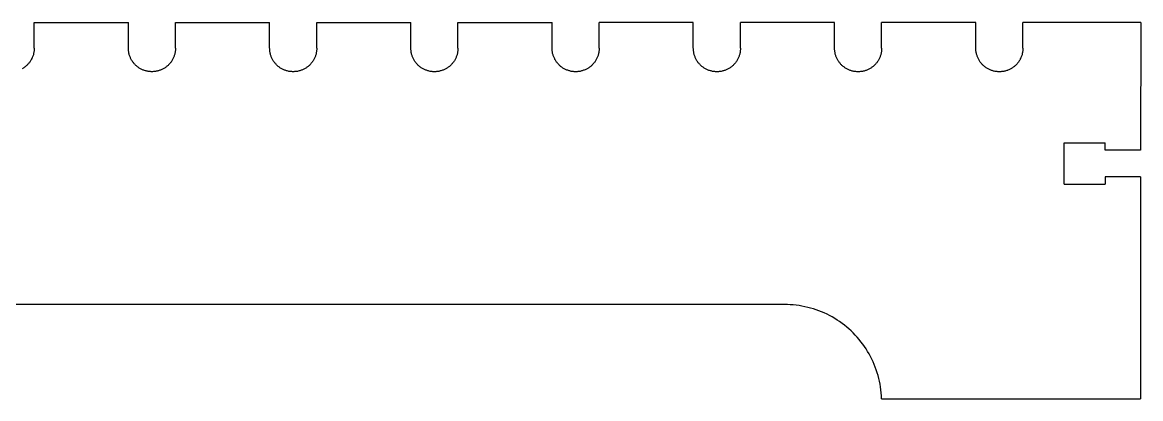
# Model space of a CAD drawing. Extents: x -73 to 73, y -45 to 45.
# Drawn here: x -35.08 to -23.21, y -44.81 to -40.81 of the extents above; entities that cross this region are included whole.
import ezdxf

# ---------------------------------------------------------------- set-up
doc = ezdxf.new("R2010")
doc.units = 0
doc.header["$MEASUREMENT"] = 0
doc.layers.get('0').update_dxf_attribs({"linetype": 'CONTINUOUS'})

msp = doc.modelspace()

# ---------------------------------------------------------------- linework, layer by layer
for p, q in [((-34.957, -40.811), (-33.957, -40.811)), ((-34.957, -41.086), (-34.957, -40.811)), ((-33.957, -41.086), (-33.957, -40.811)), ((-33.457, -40.811), (-32.457, -40.811)), ((-33.457, -41.086), (-33.457, -40.811)), ((-32.457, -41.086), (-32.457, -40.811)), ((-31.957, -40.811), (-30.957, -40.811)), ((-31.957, -41.086), (-31.957, -40.811)), ((-30.957, -41.086), (-30.957, -40.811)), ((-30.457, -40.811), (-29.457, -40.811)), ((-30.457, -41.086), (-30.457, -40.811)), ((-29.457, -41.086), (-29.457, -40.811)), ((-27.957, -40.811), (-28.957, -40.811)), ((-28.957, -41.086), (-28.957, -40.811)), ((-27.957, -41.086), (-27.957, -40.811)), ((-26.457, -40.811), (-27.457, -40.811)), ((-27.457, -41.086), (-27.457, -40.811)), ((-26.457, -41.086), (-26.457, -40.811)), ((-24.957, -40.812), (-25.957, -40.811)), ((-25.957, -41.086), (-25.957, -40.811)), ((-24.957, -41.087), (-24.957, -40.812)), ((-24.457, -41.087), (-24.457, -40.812)), ((-23.206, -40.812), (-24.457, -40.812)), ((-23.206, -40.812), (-23.207, -42.171)), ((-34.957, -41.086), (-34.957, -41.094)), ((-33.956, -41.094), (-33.957, -41.086)), ((-33.457, -41.086), (-33.457, -41.094)), ((-32.456, -41.094), (-32.457, -41.086)), ((-31.957, -41.086), (-31.957, -41.094)), ((-30.956, -41.094), (-30.957, -41.086)), ((-30.457, -41.086), (-30.457, -41.094)), ((-29.456, -41.094), (-29.457, -41.086)), ((-28.957, -41.086), (-28.957, -41.094)), ((-27.956, -41.094), (-27.957, -41.086)), ((-27.457, -41.086), (-27.457, -41.094)), ((-26.456, -41.094), (-26.457, -41.086)), ((-25.957, -41.086), (-25.957, -41.094)), ((-24.956, -41.094), (-24.957, -41.087)), ((-24.457, -41.087), (-24.457, -41.094)), ((-34.987, -41.206), (-34.991, -41.213)), ((-34.984, -41.199), (-34.987, -41.206)), ((-34.98, -41.192), (-34.984, -41.199)), ((-34.977, -41.185), (-34.98, -41.192)), ((-34.974, -41.178), (-34.977, -41.185)), ((-34.971, -41.17), (-34.974, -41.178)), ((-34.969, -41.163), (-34.971, -41.17)), ((-34.966, -41.156), (-34.969, -41.163)), ((-34.964, -41.148), (-34.966, -41.156)), ((-34.963, -41.14), (-34.964, -41.148)), ((-34.961, -41.133), (-34.963, -41.14)), ((-34.96, -41.125), (-34.961, -41.133)), ((-34.959, -41.117), (-34.96, -41.125)), ((-34.958, -41.109), (-34.959, -41.117)), ((-34.957, -41.101), (-34.958, -41.109)), ((-34.957, -41.094), (-34.957, -41.101)), ((-33.956, -41.102), (-33.956, -41.094)), ((-33.955, -41.109), (-33.956, -41.102)), ((-33.955, -41.117), (-33.955, -41.109)), ((-33.953, -41.125), (-33.955, -41.117)), ((-33.952, -41.133), (-33.953, -41.125)), ((-33.951, -41.14), (-33.952, -41.133)), ((-33.949, -41.148), (-33.951, -41.14)), ((-33.947, -41.156), (-33.949, -41.148)), ((-33.944, -41.163), (-33.947, -41.156)), ((-33.942, -41.171), (-33.944, -41.163)), ((-33.939, -41.178), (-33.942, -41.171)), ((-33.936, -41.185), (-33.939, -41.178)), ((-33.933, -41.192), (-33.936, -41.185)), ((-33.929, -41.199), (-33.933, -41.192)), ((-33.926, -41.206), (-33.929, -41.199)), ((-33.922, -41.213), (-33.926, -41.206)), ((-33.487, -41.206), (-33.491, -41.213)), ((-33.484, -41.199), (-33.487, -41.206)), ((-33.48, -41.192), (-33.484, -41.199)), ((-33.477, -41.185), (-33.48, -41.192)), ((-33.474, -41.178), (-33.477, -41.185)), ((-33.471, -41.171), (-33.474, -41.178)), ((-33.469, -41.163), (-33.471, -41.171)), ((-33.466, -41.156), (-33.469, -41.163)), ((-33.464, -41.148), (-33.466, -41.156)), ((-33.463, -41.14), (-33.464, -41.148)), ((-33.461, -41.133), (-33.463, -41.14)), ((-33.46, -41.125), (-33.461, -41.133)), ((-33.459, -41.117), (-33.46, -41.125)), ((-33.458, -41.109), (-33.459, -41.117)), ((-33.457, -41.102), (-33.458, -41.109)), ((-33.457, -41.094), (-33.457, -41.102)), ((-32.456, -41.102), (-32.456, -41.094)), ((-32.455, -41.109), (-32.456, -41.102)), ((-32.455, -41.117), (-32.455, -41.109)), ((-32.453, -41.125), (-32.455, -41.117)), ((-32.452, -41.133), (-32.453, -41.125)), ((-32.451, -41.14), (-32.452, -41.133)), ((-32.449, -41.148), (-32.451, -41.14)), ((-32.447, -41.156), (-32.449, -41.148)), ((-32.444, -41.163), (-32.447, -41.156)), ((-32.442, -41.171), (-32.444, -41.163)), ((-32.439, -41.178), (-32.442, -41.171)), ((-32.436, -41.185), (-32.439, -41.178)), ((-32.433, -41.192), (-32.436, -41.185)), ((-32.429, -41.199), (-32.433, -41.192)), ((-32.426, -41.206), (-32.429, -41.199)), ((-32.422, -41.213), (-32.426, -41.206)), ((-31.987, -41.206), (-31.991, -41.213)), ((-31.984, -41.199), (-31.987, -41.206)), ((-31.98, -41.192), (-31.984, -41.199)), ((-31.977, -41.185), (-31.98, -41.192)), ((-31.974, -41.178), (-31.977, -41.185)), ((-31.971, -41.171), (-31.974, -41.178)), ((-31.969, -41.163), (-31.971, -41.171)), ((-31.966, -41.156), (-31.969, -41.163)), ((-31.964, -41.148), (-31.966, -41.156)), ((-31.963, -41.141), (-31.964, -41.148)), ((-31.961, -41.133), (-31.963, -41.141)), ((-31.96, -41.125), (-31.961, -41.133)), ((-31.959, -41.117), (-31.96, -41.125)), ((-31.958, -41.11), (-31.959, -41.117)), ((-31.957, -41.102), (-31.958, -41.11)), ((-31.957, -41.094), (-31.957, -41.102)), ((-30.956, -41.102), (-30.956, -41.094)), ((-30.955, -41.11), (-30.956, -41.102)), ((-30.955, -41.117), (-30.955, -41.11)), ((-30.953, -41.125), (-30.955, -41.117)), ((-30.952, -41.133), (-30.953, -41.125)), ((-30.951, -41.141), (-30.952, -41.133)), ((-30.949, -41.148), (-30.951, -41.141)), ((-30.947, -41.156), (-30.949, -41.148)), ((-30.944, -41.163), (-30.947, -41.156)), ((-30.942, -41.171), (-30.944, -41.163)), ((-30.939, -41.178), (-30.942, -41.171)), ((-30.936, -41.185), (-30.939, -41.178)), ((-30.933, -41.193), (-30.936, -41.185)), ((-30.929, -41.2), (-30.933, -41.193)), ((-30.926, -41.207), (-30.929, -41.2)), ((-30.922, -41.213), (-30.926, -41.207)), ((-30.487, -41.207), (-30.491, -41.213)), ((-30.484, -41.2), (-30.487, -41.207)), ((-30.48, -41.193), (-30.484, -41.2)), ((-30.477, -41.185), (-30.48, -41.193)), ((-30.474, -41.178), (-30.477, -41.185)), ((-30.471, -41.171), (-30.474, -41.178)), ((-30.469, -41.163), (-30.471, -41.171)), ((-30.466, -41.156), (-30.469, -41.163)), ((-30.464, -41.148), (-30.466, -41.156)), ((-30.463, -41.141), (-30.464, -41.148)), ((-30.461, -41.133), (-30.463, -41.141)), ((-30.46, -41.125), (-30.461, -41.133)), ((-30.459, -41.117), (-30.46, -41.125)), ((-30.458, -41.11), (-30.459, -41.117)), ((-30.457, -41.102), (-30.458, -41.11)), ((-30.457, -41.094), (-30.457, -41.102)), ((-29.456, -41.102), (-29.456, -41.094)), ((-29.455, -41.11), (-29.456, -41.102)), ((-29.455, -41.118), (-29.455, -41.11)), ((-29.453, -41.125), (-29.455, -41.118)), ((-29.452, -41.133), (-29.453, -41.125)), ((-29.451, -41.141), (-29.452, -41.133)), ((-29.449, -41.148), (-29.451, -41.141)), ((-29.447, -41.156), (-29.449, -41.148)), ((-29.444, -41.163), (-29.447, -41.156)), ((-29.442, -41.171), (-29.444, -41.163)), ((-29.439, -41.178), (-29.442, -41.171)), ((-29.436, -41.185), (-29.439, -41.178)), ((-29.433, -41.193), (-29.436, -41.185)), ((-29.429, -41.2), (-29.433, -41.193)), ((-29.426, -41.207), (-29.429, -41.2)), ((-29.422, -41.213), (-29.426, -41.207)), ((-28.987, -41.207), (-28.991, -41.213)), ((-28.984, -41.2), (-28.987, -41.207)), ((-28.98, -41.193), (-28.984, -41.2)), ((-28.977, -41.186), (-28.98, -41.193)), ((-28.974, -41.178), (-28.977, -41.186)), ((-28.971, -41.171), (-28.974, -41.178)), ((-28.969, -41.163), (-28.971, -41.171)), ((-28.966, -41.156), (-28.969, -41.163)), ((-28.964, -41.148), (-28.966, -41.156)), ((-28.963, -41.141), (-28.964, -41.148)), ((-28.961, -41.133), (-28.963, -41.141)), ((-28.96, -41.125), (-28.961, -41.133)), ((-28.959, -41.118), (-28.96, -41.125)), ((-28.958, -41.11), (-28.959, -41.118)), ((-28.957, -41.102), (-28.958, -41.11)), ((-28.957, -41.094), (-28.957, -41.102)), ((-27.956, -41.102), (-27.956, -41.094)), ((-27.955, -41.11), (-27.956, -41.102)), ((-27.955, -41.118), (-27.955, -41.11)), ((-27.953, -41.125), (-27.955, -41.118)), ((-27.952, -41.133), (-27.953, -41.125)), ((-27.951, -41.141), (-27.952, -41.133)), ((-27.949, -41.148), (-27.951, -41.141)), ((-27.947, -41.156), (-27.949, -41.148)), ((-27.944, -41.164), (-27.947, -41.156)), ((-27.942, -41.171), (-27.944, -41.164)), ((-27.939, -41.178), (-27.942, -41.171)), ((-27.936, -41.186), (-27.939, -41.178)), ((-27.933, -41.193), (-27.936, -41.186)), ((-27.929, -41.2), (-27.933, -41.193)), ((-27.926, -41.207), (-27.929, -41.2)), ((-27.922, -41.214), (-27.926, -41.207)), ((-27.487, -41.207), (-27.491, -41.214)), ((-27.484, -41.2), (-27.487, -41.207)), ((-27.48, -41.193), (-27.484, -41.2)), ((-27.477, -41.186), (-27.48, -41.193)), ((-27.474, -41.178), (-27.477, -41.186)), ((-27.471, -41.171), (-27.474, -41.178)), ((-27.469, -41.164), (-27.471, -41.171)), ((-27.466, -41.156), (-27.469, -41.164)), ((-27.464, -41.149), (-27.466, -41.156)), ((-27.463, -41.141), (-27.464, -41.149)), ((-27.461, -41.133), (-27.463, -41.141)), ((-27.46, -41.125), (-27.461, -41.133)), ((-27.459, -41.118), (-27.46, -41.125)), ((-27.458, -41.11), (-27.459, -41.118)), ((-27.457, -41.102), (-27.458, -41.11)), ((-27.457, -41.094), (-27.457, -41.102)), ((-26.456, -41.102), (-26.456, -41.094)), ((-26.455, -41.11), (-26.456, -41.102)), ((-26.455, -41.118), (-26.455, -41.11)), ((-26.453, -41.126), (-26.455, -41.118)), ((-26.452, -41.133), (-26.453, -41.126)), ((-26.451, -41.141), (-26.452, -41.133)), ((-26.449, -41.149), (-26.451, -41.141)), ((-26.447, -41.156), (-26.449, -41.149)), ((-26.444, -41.164), (-26.447, -41.156)), ((-26.442, -41.171), (-26.444, -41.164)), ((-26.439, -41.178), (-26.442, -41.171)), ((-26.436, -41.186), (-26.439, -41.178)), ((-26.433, -41.193), (-26.436, -41.186)), ((-26.429, -41.2), (-26.433, -41.193)), ((-26.426, -41.207), (-26.429, -41.2)), ((-26.422, -41.214), (-26.426, -41.207)), ((-25.987, -41.207), (-25.991, -41.214)), ((-25.984, -41.2), (-25.987, -41.207)), ((-25.98, -41.193), (-25.984, -41.2)), ((-25.977, -41.186), (-25.98, -41.193)), ((-25.974, -41.178), (-25.977, -41.186)), ((-25.971, -41.171), (-25.974, -41.178)), ((-25.969, -41.164), (-25.971, -41.171)), ((-25.966, -41.156), (-25.969, -41.164)), ((-25.964, -41.149), (-25.966, -41.156)), ((-25.963, -41.141), (-25.964, -41.149)), ((-25.961, -41.133), (-25.963, -41.141)), ((-25.96, -41.126), (-25.961, -41.133)), ((-25.959, -41.118), (-25.96, -41.126)), ((-25.958, -41.11), (-25.959, -41.118)), ((-25.957, -41.102), (-25.958, -41.11)), ((-25.957, -41.094), (-25.957, -41.102)), ((-24.956, -41.102), (-24.956, -41.094)), ((-24.955, -41.11), (-24.956, -41.102)), ((-24.955, -41.118), (-24.955, -41.11)), ((-24.953, -41.126), (-24.955, -41.118)), ((-24.952, -41.133), (-24.953, -41.126)), ((-24.951, -41.141), (-24.952, -41.133)), ((-24.949, -41.149), (-24.951, -41.141)), ((-24.947, -41.156), (-24.949, -41.149)), ((-24.944, -41.164), (-24.947, -41.156)), ((-24.942, -41.171), (-24.944, -41.164)), ((-24.939, -41.179), (-24.942, -41.171)), ((-24.936, -41.186), (-24.939, -41.179)), ((-24.933, -41.193), (-24.936, -41.186)), ((-24.929, -41.2), (-24.933, -41.193)), ((-24.926, -41.207), (-24.929, -41.2)), ((-24.922, -41.214), (-24.926, -41.207)), ((-24.487, -41.207), (-24.491, -41.214)), ((-24.484, -41.2), (-24.487, -41.207)), ((-24.48, -41.193), (-24.484, -41.2)), ((-24.477, -41.186), (-24.48, -41.193)), ((-24.474, -41.179), (-24.477, -41.186)), ((-24.471, -41.171), (-24.474, -41.179)), ((-24.469, -41.164), (-24.471, -41.171)), ((-24.466, -41.156), (-24.469, -41.164)), ((-24.464, -41.149), (-24.466, -41.156)), ((-24.463, -41.141), (-24.464, -41.149)), ((-24.461, -41.133), (-24.463, -41.141)), ((-24.46, -41.126), (-24.461, -41.133)), ((-24.459, -41.118), (-24.46, -41.126)), ((-24.458, -41.11), (-24.459, -41.118)), ((-24.457, -41.102), (-24.458, -41.11)), ((-24.457, -41.094), (-24.457, -41.102)), ((-35.079, -41.301), (-35.086, -41.305)), ((-35.073, -41.297), (-35.079, -41.301)), ((-35.066, -41.293), (-35.073, -41.297)), ((-35.06, -41.288), (-35.066, -41.293)), ((-35.053, -41.283), (-35.06, -41.288)), ((-35.047, -41.278), (-35.053, -41.283)), ((-35.041, -41.273), (-35.047, -41.278)), ((-35.035, -41.268), (-35.041, -41.273)), ((-35.03, -41.263), (-35.035, -41.268)), ((-35.024, -41.257), (-35.03, -41.263)), ((-35.019, -41.251), (-35.024, -41.257)), ((-35.014, -41.245), (-35.019, -41.251)), ((-35.009, -41.239), (-35.014, -41.245)), ((-35.004, -41.233), (-35.009, -41.239)), ((-35, -41.226), (-35.004, -41.233)), ((-34.995, -41.22), (-35, -41.226)), ((-34.991, -41.213), (-34.995, -41.22)), ((-33.918, -41.22), (-33.922, -41.213)), ((-33.913, -41.226), (-33.918, -41.22)), ((-33.909, -41.233), (-33.913, -41.226)), ((-33.904, -41.239), (-33.909, -41.233)), ((-33.899, -41.245), (-33.904, -41.239)), ((-33.894, -41.251), (-33.899, -41.245)), ((-33.889, -41.257), (-33.894, -41.251)), ((-33.883, -41.263), (-33.889, -41.257)), ((-33.878, -41.268), (-33.883, -41.263)), ((-33.872, -41.273), (-33.878, -41.268)), ((-33.866, -41.278), (-33.872, -41.273)), ((-33.86, -41.283), (-33.866, -41.278)), ((-33.853, -41.288), (-33.86, -41.283)), ((-33.847, -41.293), (-33.853, -41.288)), ((-33.841, -41.297), (-33.847, -41.293)), ((-33.834, -41.301), (-33.841, -41.297)), ((-33.827, -41.305), (-33.834, -41.301)), ((-33.82, -41.309), (-33.827, -41.305)), ((-33.813, -41.312), (-33.82, -41.309)), ((-33.806, -41.315), (-33.813, -41.312)), ((-33.799, -41.318), (-33.806, -41.315)), ((-33.791, -41.321), (-33.799, -41.318)), ((-33.784, -41.324), (-33.791, -41.321)), ((-33.776, -41.326), (-33.784, -41.324)), ((-33.769, -41.328), (-33.776, -41.326)), ((-33.761, -41.33), (-33.769, -41.328)), ((-33.644, -41.328), (-33.652, -41.33)), ((-33.637, -41.326), (-33.644, -41.328)), ((-33.629, -41.324), (-33.637, -41.326)), ((-33.622, -41.321), (-33.629, -41.324)), ((-33.615, -41.318), (-33.622, -41.321)), ((-33.607, -41.315), (-33.615, -41.318)), ((-33.6, -41.312), (-33.607, -41.315)), ((-33.593, -41.309), (-33.6, -41.312)), ((-33.586, -41.305), (-33.593, -41.309)), ((-33.579, -41.301), (-33.586, -41.305)), ((-33.573, -41.297), (-33.579, -41.301)), ((-33.566, -41.293), (-33.573, -41.297)), ((-33.56, -41.288), (-33.566, -41.293)), ((-33.553, -41.283), (-33.56, -41.288)), ((-33.547, -41.278), (-33.553, -41.283)), ((-33.541, -41.273), (-33.547, -41.278)), ((-33.535, -41.268), (-33.541, -41.273)), ((-33.53, -41.263), (-33.535, -41.268)), ((-33.524, -41.257), (-33.53, -41.263)), ((-33.519, -41.251), (-33.524, -41.257)), ((-33.514, -41.245), (-33.519, -41.251)), ((-33.509, -41.239), (-33.514, -41.245)), ((-33.504, -41.233), (-33.509, -41.239)), ((-33.5, -41.226), (-33.504, -41.233)), ((-33.495, -41.22), (-33.5, -41.226)), ((-33.491, -41.213), (-33.495, -41.22)), ((-32.418, -41.22), (-32.422, -41.213)), ((-32.413, -41.226), (-32.418, -41.22)), ((-32.409, -41.233), (-32.413, -41.226)), ((-32.404, -41.239), (-32.409, -41.233)), ((-32.399, -41.245), (-32.404, -41.239)), ((-32.394, -41.251), (-32.399, -41.245)), ((-32.389, -41.257), (-32.394, -41.251)), ((-32.383, -41.263), (-32.389, -41.257)), ((-32.378, -41.268), (-32.383, -41.263)), ((-32.372, -41.273), (-32.378, -41.268)), ((-32.366, -41.279), (-32.372, -41.273)), ((-32.36, -41.283), (-32.366, -41.279)), ((-32.353, -41.288), (-32.36, -41.283)), ((-32.347, -41.293), (-32.353, -41.288)), ((-32.341, -41.297), (-32.347, -41.293)), ((-32.334, -41.301), (-32.341, -41.297)), ((-32.327, -41.305), (-32.334, -41.301)), ((-32.32, -41.309), (-32.327, -41.305)), ((-32.313, -41.312), (-32.32, -41.309)), ((-32.306, -41.315), (-32.313, -41.312)), ((-32.299, -41.318), (-32.306, -41.315)), ((-32.291, -41.321), (-32.299, -41.318)), ((-32.284, -41.324), (-32.291, -41.321)), ((-32.276, -41.326), (-32.284, -41.324)), ((-32.269, -41.328), (-32.276, -41.326)), ((-32.261, -41.33), (-32.269, -41.328)), ((-32.144, -41.328), (-32.152, -41.33)), ((-32.137, -41.326), (-32.144, -41.328)), ((-32.129, -41.324), (-32.137, -41.326)), ((-32.122, -41.321), (-32.129, -41.324)), ((-32.115, -41.318), (-32.122, -41.321)), ((-32.107, -41.315), (-32.115, -41.318)), ((-32.1, -41.312), (-32.107, -41.315)), ((-32.093, -41.309), (-32.1, -41.312)), ((-32.086, -41.305), (-32.093, -41.309)), ((-32.079, -41.301), (-32.086, -41.305)), ((-32.073, -41.297), (-32.079, -41.301)), ((-32.066, -41.293), (-32.073, -41.297)), ((-32.06, -41.288), (-32.066, -41.293)), ((-32.053, -41.284), (-32.06, -41.288)), ((-32.047, -41.279), (-32.053, -41.284)), ((-32.041, -41.274), (-32.047, -41.279)), ((-32.035, -41.268), (-32.041, -41.274)), ((-32.03, -41.263), (-32.035, -41.268)), ((-32.024, -41.257), (-32.03, -41.263)), ((-32.019, -41.251), (-32.024, -41.257)), ((-32.014, -41.245), (-32.019, -41.251)), ((-32.009, -41.239), (-32.014, -41.245)), ((-32.004, -41.233), (-32.009, -41.239)), ((-32, -41.227), (-32.004, -41.233)), ((-31.995, -41.22), (-32, -41.227)), ((-31.991, -41.213), (-31.995, -41.22)), ((-30.918, -41.22), (-30.922, -41.213)), ((-30.913, -41.227), (-30.918, -41.22)), ((-30.909, -41.233), (-30.913, -41.227)), ((-30.904, -41.239), (-30.909, -41.233)), ((-30.899, -41.245), (-30.904, -41.239)), ((-30.894, -41.251), (-30.899, -41.245)), ((-30.889, -41.257), (-30.894, -41.251)), ((-30.883, -41.263), (-30.889, -41.257)), ((-30.878, -41.268), (-30.883, -41.263)), ((-30.872, -41.274), (-30.878, -41.268)), ((-30.866, -41.279), (-30.872, -41.274)), ((-30.86, -41.284), (-30.866, -41.279)), ((-30.853, -41.288), (-30.86, -41.284)), ((-30.847, -41.293), (-30.853, -41.288)), ((-30.841, -41.297), (-30.847, -41.293)), ((-30.834, -41.301), (-30.841, -41.297)), ((-30.827, -41.305), (-30.834, -41.301)), ((-30.82, -41.309), (-30.827, -41.305)), ((-30.813, -41.312), (-30.82, -41.309)), ((-30.806, -41.316), (-30.813, -41.312)), ((-30.799, -41.319), (-30.806, -41.316)), ((-30.791, -41.321), (-30.799, -41.319)), ((-30.784, -41.324), (-30.791, -41.321)), ((-30.776, -41.326), (-30.784, -41.324)), ((-30.769, -41.328), (-30.776, -41.326)), ((-30.761, -41.33), (-30.769, -41.328)), ((-30.644, -41.328), (-30.652, -41.33)), ((-30.637, -41.326), (-30.644, -41.328)), ((-30.629, -41.324), (-30.637, -41.326)), ((-30.622, -41.321), (-30.629, -41.324)), ((-30.615, -41.319), (-30.622, -41.321)), ((-30.607, -41.316), (-30.615, -41.319)), ((-30.6, -41.312), (-30.607, -41.316)), ((-30.593, -41.309), (-30.6, -41.312)), ((-30.586, -41.305), (-30.593, -41.309)), ((-30.579, -41.301), (-30.586, -41.305)), ((-30.573, -41.297), (-30.579, -41.301)), ((-30.566, -41.293), (-30.573, -41.297)), ((-30.56, -41.288), (-30.566, -41.293)), ((-30.553, -41.284), (-30.56, -41.288)), ((-30.547, -41.279), (-30.553, -41.284)), ((-30.541, -41.274), (-30.547, -41.279)), ((-30.535, -41.268), (-30.541, -41.274)), ((-30.53, -41.263), (-30.535, -41.268)), ((-30.524, -41.257), (-30.53, -41.263)), ((-30.519, -41.251), (-30.524, -41.257)), ((-30.514, -41.245), (-30.519, -41.251)), ((-30.509, -41.239), (-30.514, -41.245)), ((-30.504, -41.233), (-30.509, -41.239)), ((-30.5, -41.227), (-30.504, -41.233)), ((-30.495, -41.22), (-30.5, -41.227)), ((-30.491, -41.213), (-30.495, -41.22)), ((-29.418, -41.22), (-29.422, -41.213)), ((-29.413, -41.227), (-29.418, -41.22)), ((-29.409, -41.233), (-29.413, -41.227)), ((-29.404, -41.239), (-29.409, -41.233)), ((-29.399, -41.246), (-29.404, -41.239)), ((-29.394, -41.252), (-29.399, -41.246)), ((-29.389, -41.257), (-29.394, -41.252)), ((-29.383, -41.263), (-29.389, -41.257)), ((-29.378, -41.268), (-29.383, -41.263)), ((-29.372, -41.274), (-29.378, -41.268)), ((-29.366, -41.279), (-29.372, -41.274)), ((-29.36, -41.284), (-29.366, -41.279)), ((-29.353, -41.288), (-29.36, -41.284)), ((-29.347, -41.293), (-29.353, -41.288)), ((-29.341, -41.297), (-29.347, -41.293)), ((-29.334, -41.301), (-29.341, -41.297)), ((-29.327, -41.305), (-29.334, -41.301)), ((-29.32, -41.309), (-29.327, -41.305)), ((-29.313, -41.312), (-29.32, -41.309)), ((-29.306, -41.316), (-29.313, -41.312)), ((-29.299, -41.319), (-29.306, -41.316)), ((-29.291, -41.321), (-29.299, -41.319)), ((-29.284, -41.324), (-29.291, -41.321)), ((-29.276, -41.326), (-29.284, -41.324)), ((-29.269, -41.328), (-29.276, -41.326)), ((-29.261, -41.33), (-29.269, -41.328)), ((-29.144, -41.328), (-29.152, -41.33)), ((-29.137, -41.326), (-29.144, -41.328)), ((-29.129, -41.324), (-29.137, -41.326)), ((-29.122, -41.321), (-29.129, -41.324)), ((-29.115, -41.319), (-29.122, -41.321)), ((-29.107, -41.316), (-29.115, -41.319)), ((-29.1, -41.312), (-29.107, -41.316)), ((-29.093, -41.309), (-29.1, -41.312)), ((-29.086, -41.305), (-29.093, -41.309)), ((-29.079, -41.301), (-29.086, -41.305)), ((-29.073, -41.297), (-29.079, -41.301)), ((-29.066, -41.293), (-29.073, -41.297)), ((-29.06, -41.288), (-29.066, -41.293)), ((-29.053, -41.284), (-29.06, -41.288)), ((-29.047, -41.279), (-29.053, -41.284)), ((-29.041, -41.274), (-29.047, -41.279)), ((-29.035, -41.268), (-29.041, -41.274)), ((-29.03, -41.263), (-29.035, -41.268)), ((-29.024, -41.257), (-29.03, -41.263)), ((-29.019, -41.252), (-29.024, -41.257)), ((-29.014, -41.246), (-29.019, -41.252)), ((-29.009, -41.239), (-29.014, -41.246)), ((-29.004, -41.233), (-29.009, -41.239)), ((-29, -41.227), (-29.004, -41.233)), ((-28.995, -41.22), (-29, -41.227)), ((-28.991, -41.213), (-28.995, -41.22)), ((-27.918, -41.22), (-27.922, -41.214)), ((-27.913, -41.227), (-27.918, -41.22)), ((-27.909, -41.233), (-27.913, -41.227)), ((-27.904, -41.24), (-27.909, -41.233)), ((-27.899, -41.246), (-27.904, -41.24)), ((-27.894, -41.252), (-27.899, -41.246)), ((-27.889, -41.257), (-27.894, -41.252)), ((-27.883, -41.263), (-27.889, -41.257)), ((-27.878, -41.269), (-27.883, -41.263)), ((-27.872, -41.274), (-27.878, -41.269)), ((-27.866, -41.279), (-27.872, -41.274)), ((-27.86, -41.284), (-27.866, -41.279)), ((-27.853, -41.289), (-27.86, -41.284)), ((-27.847, -41.293), (-27.853, -41.289)), ((-27.841, -41.297), (-27.847, -41.293)), ((-27.834, -41.302), (-27.841, -41.297)), ((-27.827, -41.305), (-27.834, -41.302)), ((-27.82, -41.309), (-27.827, -41.305)), ((-27.813, -41.313), (-27.82, -41.309)), ((-27.806, -41.316), (-27.813, -41.313)), ((-27.799, -41.319), (-27.806, -41.316)), ((-27.791, -41.322), (-27.799, -41.319)), ((-27.784, -41.324), (-27.791, -41.322)), ((-27.776, -41.326), (-27.784, -41.324)), ((-27.769, -41.328), (-27.776, -41.326)), ((-27.761, -41.33), (-27.769, -41.328)), ((-27.644, -41.328), (-27.652, -41.33)), ((-27.637, -41.326), (-27.644, -41.328)), ((-27.629, -41.324), (-27.637, -41.326)), ((-27.622, -41.322), (-27.629, -41.324)), ((-27.615, -41.319), (-27.622, -41.322)), ((-27.607, -41.316), (-27.615, -41.319)), ((-27.6, -41.313), (-27.607, -41.316)), ((-27.593, -41.309), (-27.6, -41.313)), ((-27.586, -41.305), (-27.593, -41.309)), ((-27.579, -41.302), (-27.586, -41.305)), ((-27.573, -41.297), (-27.579, -41.302)), ((-27.566, -41.293), (-27.573, -41.297)), ((-27.56, -41.289), (-27.566, -41.293)), ((-27.553, -41.284), (-27.56, -41.289)), ((-27.547, -41.279), (-27.553, -41.284)), ((-27.541, -41.274), (-27.547, -41.279)), ((-27.535, -41.269), (-27.541, -41.274)), ((-27.53, -41.263), (-27.535, -41.269)), ((-27.524, -41.257), (-27.53, -41.263)), ((-27.519, -41.252), (-27.524, -41.257)), ((-27.514, -41.246), (-27.519, -41.252)), ((-27.509, -41.24), (-27.514, -41.246)), ((-27.504, -41.233), (-27.509, -41.24)), ((-27.5, -41.227), (-27.504, -41.233)), ((-27.495, -41.22), (-27.5, -41.227)), ((-27.491, -41.214), (-27.495, -41.22)), ((-26.418, -41.22), (-26.422, -41.214)), ((-26.413, -41.227), (-26.418, -41.22)), ((-26.409, -41.233), (-26.413, -41.227)), ((-26.404, -41.24), (-26.409, -41.233)), ((-26.399, -41.246), (-26.404, -41.24)), ((-26.394, -41.252), (-26.399, -41.246)), ((-26.389, -41.258), (-26.394, -41.252)), ((-26.383, -41.263), (-26.389, -41.258)), ((-26.378, -41.269), (-26.383, -41.263)), ((-26.372, -41.274), (-26.378, -41.269)), ((-26.366, -41.279), (-26.372, -41.274)), ((-26.36, -41.284), (-26.366, -41.279)), ((-26.353, -41.289), (-26.36, -41.284)), ((-26.347, -41.293), (-26.353, -41.289)), ((-26.341, -41.298), (-26.347, -41.293)), ((-26.334, -41.302), (-26.341, -41.298)), ((-26.327, -41.306), (-26.334, -41.302)), ((-26.32, -41.309), (-26.327, -41.306)), ((-26.313, -41.313), (-26.32, -41.309)), ((-26.306, -41.316), (-26.313, -41.313)), ((-26.299, -41.319), (-26.306, -41.316)), ((-26.291, -41.322), (-26.299, -41.319)), ((-26.284, -41.324), (-26.291, -41.322)), ((-26.276, -41.327), (-26.284, -41.324)), ((-26.269, -41.329), (-26.276, -41.327)), ((-26.261, -41.33), (-26.269, -41.329)), ((-26.144, -41.329), (-26.152, -41.33)), ((-26.137, -41.327), (-26.144, -41.329)), ((-26.129, -41.324), (-26.137, -41.327)), ((-26.122, -41.322), (-26.129, -41.324)), ((-26.115, -41.319), (-26.122, -41.322)), ((-26.107, -41.316), (-26.115, -41.319)), ((-26.1, -41.313), (-26.107, -41.316)), ((-26.093, -41.309), (-26.1, -41.313)), ((-26.086, -41.306), (-26.093, -41.309)), ((-26.079, -41.302), (-26.086, -41.306)), ((-26.073, -41.298), (-26.079, -41.302)), ((-26.066, -41.293), (-26.073, -41.298)), ((-26.06, -41.289), (-26.066, -41.293)), ((-26.053, -41.284), (-26.06, -41.289)), ((-26.047, -41.279), (-26.053, -41.284)), ((-26.041, -41.274), (-26.047, -41.279)), ((-26.035, -41.269), (-26.041, -41.274)), ((-26.03, -41.263), (-26.035, -41.269)), ((-26.024, -41.258), (-26.03, -41.263)), ((-26.019, -41.252), (-26.024, -41.258)), ((-26.014, -41.246), (-26.019, -41.252)), ((-26.009, -41.24), (-26.014, -41.246)), ((-26.004, -41.233), (-26.009, -41.24)), ((-26, -41.227), (-26.004, -41.233)), ((-25.995, -41.22), (-26, -41.227)), ((-25.991, -41.214), (-25.995, -41.22)), ((-24.918, -41.221), (-24.922, -41.214)), ((-24.913, -41.227), (-24.918, -41.221)), ((-24.909, -41.233), (-24.913, -41.227)), ((-24.904, -41.24), (-24.909, -41.233)), ((-24.899, -41.246), (-24.904, -41.24)), ((-24.894, -41.252), (-24.899, -41.246)), ((-24.889, -41.258), (-24.894, -41.252)), ((-24.883, -41.263), (-24.889, -41.258)), ((-24.878, -41.269), (-24.883, -41.263)), ((-24.872, -41.274), (-24.878, -41.269)), ((-24.866, -41.279), (-24.872, -41.274)), ((-24.86, -41.284), (-24.866, -41.279)), ((-24.853, -41.289), (-24.86, -41.284)), ((-24.847, -41.293), (-24.853, -41.289)), ((-24.841, -41.298), (-24.847, -41.293)), ((-24.834, -41.302), (-24.841, -41.298)), ((-24.827, -41.306), (-24.834, -41.302)), ((-24.82, -41.309), (-24.827, -41.306)), ((-24.813, -41.313), (-24.82, -41.309)), ((-24.806, -41.316), (-24.813, -41.313)), ((-24.799, -41.319), (-24.806, -41.316)), ((-24.791, -41.322), (-24.799, -41.319)), ((-24.784, -41.324), (-24.791, -41.322)), ((-24.776, -41.327), (-24.784, -41.324)), ((-24.769, -41.329), (-24.776, -41.327)), ((-24.761, -41.331), (-24.769, -41.329)), ((-24.644, -41.329), (-24.652, -41.331)), ((-24.637, -41.327), (-24.644, -41.329)), ((-24.629, -41.324), (-24.637, -41.327)), ((-24.622, -41.322), (-24.629, -41.324)), ((-24.615, -41.319), (-24.622, -41.322)), ((-24.607, -41.316), (-24.615, -41.319)), ((-24.6, -41.313), (-24.607, -41.316)), ((-24.593, -41.309), (-24.6, -41.313)), ((-24.586, -41.306), (-24.593, -41.309)), ((-24.579, -41.302), (-24.586, -41.306)), ((-24.573, -41.298), (-24.579, -41.302)), ((-24.566, -41.293), (-24.573, -41.298)), ((-24.56, -41.289), (-24.566, -41.293)), ((-24.553, -41.284), (-24.56, -41.289)), ((-24.547, -41.279), (-24.553, -41.284)), ((-24.541, -41.274), (-24.547, -41.279)), ((-24.535, -41.269), (-24.541, -41.274)), ((-24.53, -41.263), (-24.535, -41.269)), ((-24.524, -41.258), (-24.53, -41.263)), ((-24.519, -41.252), (-24.524, -41.258)), ((-24.514, -41.246), (-24.519, -41.252)), ((-24.509, -41.24), (-24.514, -41.246)), ((-24.504, -41.234), (-24.509, -41.24)), ((-24.5, -41.227), (-24.504, -41.234)), ((-24.495, -41.221), (-24.5, -41.227)), ((-24.491, -41.214), (-24.495, -41.221)), ((-33.753, -41.331), (-33.761, -41.33)), ((-33.746, -41.333), (-33.753, -41.331)), ((-33.738, -41.334), (-33.746, -41.333)), ((-33.73, -41.335), (-33.738, -41.334)), ((-33.722, -41.335), (-33.73, -41.335)), ((-33.714, -41.336), (-33.722, -41.335)), ((-33.707, -41.336), (-33.714, -41.336)), ((-33.699, -41.336), (-33.707, -41.336)), ((-33.691, -41.335), (-33.699, -41.336)), ((-33.683, -41.335), (-33.691, -41.335)), ((-33.675, -41.334), (-33.683, -41.335)), ((-33.667, -41.333), (-33.675, -41.334)), ((-33.66, -41.331), (-33.667, -41.333)), ((-33.652, -41.33), (-33.66, -41.331)), ((-32.253, -41.332), (-32.261, -41.33)), ((-32.246, -41.333), (-32.253, -41.332)), ((-32.238, -41.334), (-32.246, -41.333)), ((-32.23, -41.335), (-32.238, -41.334)), ((-32.222, -41.335), (-32.23, -41.335)), ((-32.214, -41.336), (-32.222, -41.335)), ((-32.207, -41.336), (-32.214, -41.336)), ((-32.199, -41.336), (-32.207, -41.336)), ((-32.191, -41.335), (-32.199, -41.336)), ((-32.183, -41.335), (-32.191, -41.335)), ((-32.175, -41.334), (-32.183, -41.335)), ((-32.167, -41.333), (-32.175, -41.334)), ((-32.16, -41.332), (-32.167, -41.333)), ((-32.152, -41.33), (-32.16, -41.332)), ((-30.753, -41.332), (-30.761, -41.33)), ((-30.746, -41.333), (-30.753, -41.332)), ((-30.738, -41.334), (-30.746, -41.333)), ((-30.73, -41.335), (-30.738, -41.334)), ((-30.722, -41.336), (-30.73, -41.335)), ((-30.714, -41.336), (-30.722, -41.336)), ((-30.707, -41.336), (-30.714, -41.336)), ((-30.699, -41.336), (-30.707, -41.336)), ((-30.691, -41.336), (-30.699, -41.336)), ((-30.683, -41.335), (-30.691, -41.336)), ((-30.675, -41.334), (-30.683, -41.335)), ((-30.667, -41.333), (-30.675, -41.334)), ((-30.66, -41.332), (-30.667, -41.333)), ((-30.652, -41.33), (-30.66, -41.332)), ((-29.253, -41.332), (-29.261, -41.33)), ((-29.246, -41.333), (-29.253, -41.332)), ((-29.238, -41.334), (-29.246, -41.333)), ((-29.23, -41.335), (-29.238, -41.334)), ((-29.222, -41.336), (-29.23, -41.335)), ((-29.214, -41.336), (-29.222, -41.336)), ((-29.207, -41.336), (-29.214, -41.336)), ((-29.199, -41.336), (-29.207, -41.336)), ((-29.191, -41.336), (-29.199, -41.336)), ((-29.183, -41.335), (-29.191, -41.336)), ((-29.175, -41.334), (-29.183, -41.335)), ((-29.167, -41.333), (-29.175, -41.334)), ((-29.16, -41.332), (-29.167, -41.333)), ((-29.152, -41.33), (-29.16, -41.332)), ((-27.753, -41.332), (-27.761, -41.33)), ((-27.746, -41.333), (-27.753, -41.332)), ((-27.738, -41.334), (-27.746, -41.333)), ((-27.73, -41.335), (-27.738, -41.334)), ((-27.722, -41.336), (-27.73, -41.335)), ((-27.714, -41.336), (-27.722, -41.336)), ((-27.707, -41.336), (-27.714, -41.336)), ((-27.699, -41.336), (-27.707, -41.336)), ((-27.691, -41.336), (-27.699, -41.336)), ((-27.683, -41.335), (-27.691, -41.336)), ((-27.675, -41.334), (-27.683, -41.335)), ((-27.667, -41.333), (-27.675, -41.334)), ((-27.66, -41.332), (-27.667, -41.333)), ((-27.652, -41.33), (-27.66, -41.332)), ((-26.253, -41.332), (-26.261, -41.33)), ((-26.246, -41.333), (-26.253, -41.332)), ((-26.238, -41.334), (-26.246, -41.333)), ((-26.23, -41.335), (-26.238, -41.334)), ((-26.222, -41.336), (-26.23, -41.335)), ((-26.214, -41.336), (-26.222, -41.336)), ((-26.207, -41.336), (-26.214, -41.336)), ((-26.199, -41.336), (-26.207, -41.336)), ((-26.191, -41.336), (-26.199, -41.336)), ((-26.183, -41.335), (-26.191, -41.336)), ((-26.175, -41.334), (-26.183, -41.335)), ((-26.167, -41.333), (-26.175, -41.334)), ((-26.16, -41.332), (-26.167, -41.333)), ((-26.152, -41.33), (-26.16, -41.332)), ((-24.753, -41.332), (-24.761, -41.331)), ((-24.746, -41.333), (-24.753, -41.332)), ((-24.738, -41.335), (-24.746, -41.333)), ((-24.73, -41.335), (-24.738, -41.335)), ((-24.722, -41.336), (-24.73, -41.335)), ((-24.714, -41.336), (-24.722, -41.336)), ((-24.707, -41.337), (-24.714, -41.336)), ((-24.699, -41.336), (-24.707, -41.337)), ((-24.691, -41.336), (-24.699, -41.336)), ((-24.683, -41.335), (-24.691, -41.336)), ((-24.675, -41.335), (-24.683, -41.335)), ((-24.667, -41.333), (-24.675, -41.335)), ((-24.66, -41.332), (-24.667, -41.333)), ((-24.652, -41.331), (-24.66, -41.332)), ((-24.019, -42.53), (-24.019, -42.093)), ((-24.019, -42.093), (-23.582, -42.093)), ((-23.582, -42.171), (-23.582, -42.093)), ((-23.207, -42.171), (-23.582, -42.171)), ((-23.207, -42.452), (-23.582, -42.452)), ((-23.582, -42.452), (-23.582, -42.53)), ((-23.207, -42.452), (-23.207, -44.812)), ((-24.019, -42.53), (-23.582, -42.53)), ((-26.958, -43.811), (-41.957, -43.81)), ((-26.927, -43.813), (-26.958, -43.811)), ((-26.896, -43.815), (-26.927, -43.813)), ((-26.865, -43.818), (-26.896, -43.815)), ((-26.834, -43.822), (-26.865, -43.818)), ((-26.803, -43.828), (-26.834, -43.822)), ((-26.773, -43.834), (-26.803, -43.828)), ((-26.742, -43.841), (-26.773, -43.834)), ((-26.712, -43.848), (-26.742, -43.841)), ((-26.682, -43.857), (-26.712, -43.848)), ((-26.652, -43.867), (-26.682, -43.857)), ((-26.623, -43.878), (-26.652, -43.867)), ((-26.594, -43.889), (-26.623, -43.878)), ((-26.566, -43.901), (-26.594, -43.889)), ((-26.537, -43.915), (-26.566, -43.901)), ((-26.509, -43.929), (-26.537, -43.915)), ((-26.482, -43.943), (-26.509, -43.929)), ((-26.455, -43.959), (-26.482, -43.943)), ((-26.429, -43.976), (-26.455, -43.959)), ((-26.403, -43.993), (-26.429, -43.976)), ((-26.377, -44.011), (-26.403, -43.993)), ((-26.353, -44.03), (-26.377, -44.011)), ((-26.328, -44.05), (-26.353, -44.03)), ((-26.305, -44.07), (-26.328, -44.05)), ((-26.282, -44.091), (-26.305, -44.07)), ((-26.259, -44.113), (-26.282, -44.091)), ((-26.238, -44.135), (-26.259, -44.113)), ((-26.217, -44.158), (-26.238, -44.135)), ((-26.196, -44.182), (-26.217, -44.158)), ((-26.177, -44.206), (-26.196, -44.182)), ((-26.158, -44.231), (-26.177, -44.206)), ((-26.14, -44.256), (-26.158, -44.231)), ((-26.122, -44.282), (-26.14, -44.256)), ((-26.106, -44.309), (-26.122, -44.282)), ((-26.09, -44.335), (-26.106, -44.309)), ((-26.075, -44.363), (-26.09, -44.335)), ((-26.061, -44.391), (-26.075, -44.363)), ((-26.048, -44.419), (-26.061, -44.391)), ((-26.036, -44.448), (-26.048, -44.419)), ((-26.024, -44.477), (-26.036, -44.448)), ((-26.014, -44.506), (-26.024, -44.477)), ((-26.004, -44.536), (-26.014, -44.506)), ((-25.995, -44.565), (-26.004, -44.536)), ((-25.987, -44.596), (-25.995, -44.565)), ((-25.98, -44.626), (-25.987, -44.596)), ((-25.974, -44.657), (-25.98, -44.626)), ((-25.969, -44.687), (-25.974, -44.657)), ((-25.965, -44.718), (-25.969, -44.687)), ((-25.962, -44.749), (-25.965, -44.718)), ((-25.96, -44.78), (-25.962, -44.749)), ((-25.958, -44.81), (-25.96, -44.78)), ((-25.958, -44.812), (-25.958, -44.81)), ((-25.958, -44.812), (-23.207, -44.812))]:
    msp.add_line(p, q)

doc.saveas('drawing.dxf')
